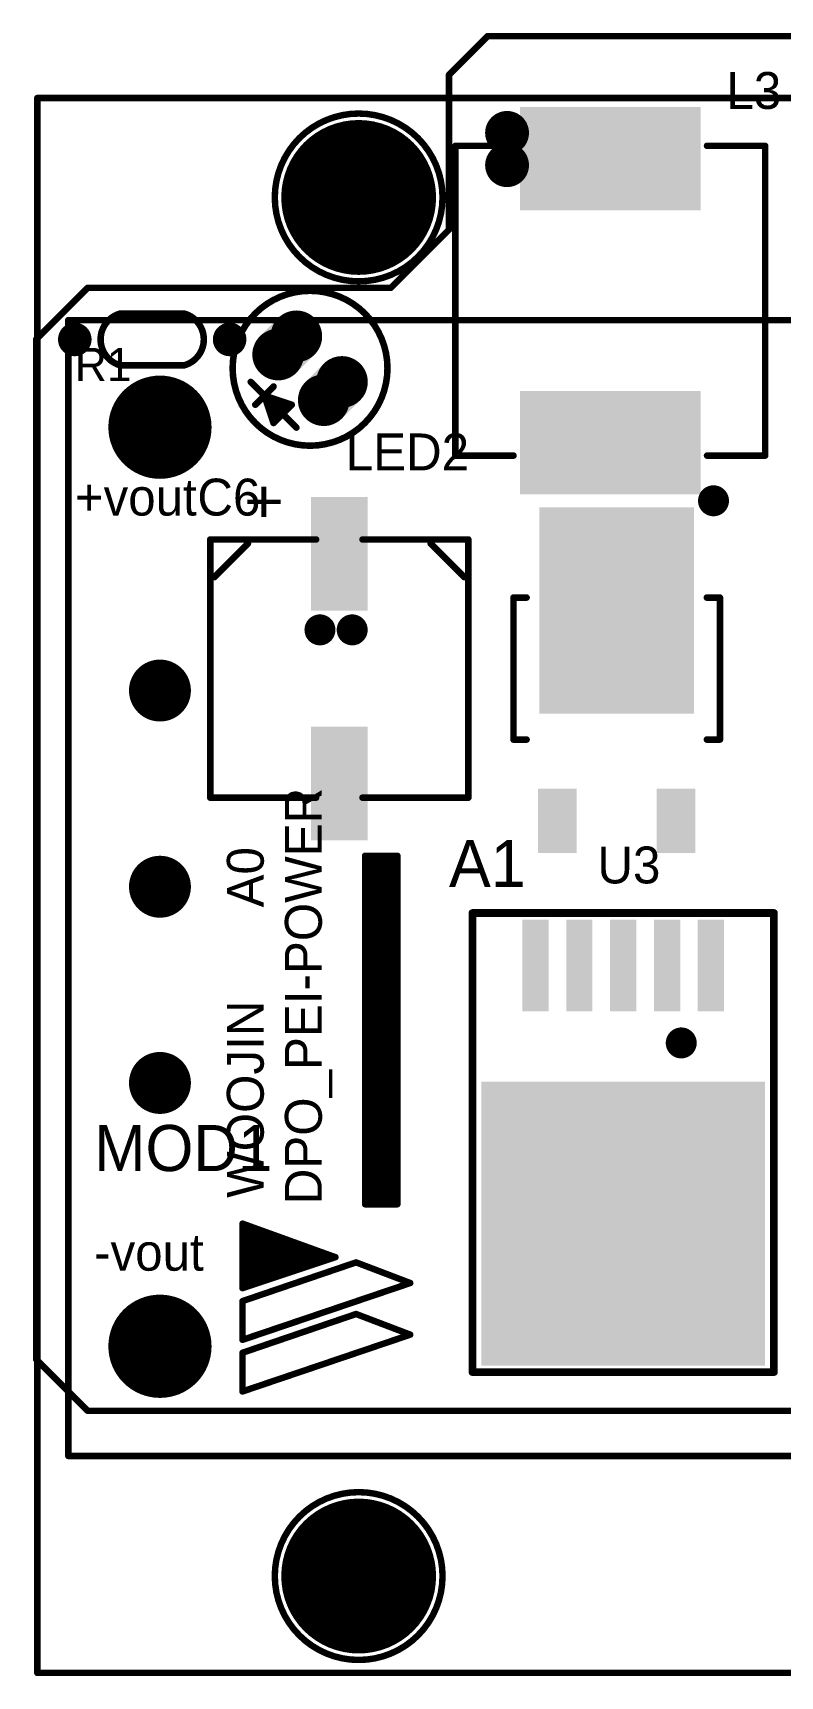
# Model space of a CAD drawing. Extents: x 14.6 to 91.5, y 0 to 63.6.
# Drawn here: x 14.6 to 43.6, y 0 to 63.6 of the extents above; entities that cross this region are included whole.
import ezdxf
from ezdxf.enums import TextEntityAlignment as Align

# ---------------------------------------------------------------- set-up
doc = ezdxf.new("R2010")
doc.units = 0
doc.header["$MEASUREMENT"] = 0

msp = doc.modelspace()

# ---------------------------------------------------------------- linework, layer by layer
for points, const_width in [([(32.25, 63.5), (30.75, 62)], 0.25), ([(68.5, 63.5), (32.25, 63.5)], 0.25), ([(30.75, 62), (30.75, 56)], 0.25), ([(14.8, 61.1), (14.8, 0.1)], 0.254), ([(72.65, 61.1), (14.8, 61.1)], 0.254), ([(31, 47.25), (31, 59.25)], 0.254), ([(31, 59.25), (33.25, 59.25)], 0.254), ([(43, 59.25), (40.75, 59.25)], 0.254), ([(43, 47.25), (43, 59.25)], 0.254), ([(30.75, 56), (28.5, 53.75)], 0.25), ([(16.75, 53.75), (14.75, 51.75)], 0.25), ([(28.5, 53.75), (16.75, 53.75)], 0.25), ([(16, 8.5), (16, 52.5)], 0.25), ([(16, 52.5), (71.5, 52.5)], 0.25), ([(14.75, 51.75), (14.75, 12.25)], 0.25), ([(23.06802, 50.10355), (24.83579, 48.33579)], 0.254), ([(23.9519, 49.92678), (23.2448, 49.21967)], 0.254), ([(23.59835, 49.57322), (24.65901, 49.21967)], 0.254), ([(23.9519, 48.51256), (23.59835, 49.57322)], 0.254), ([(23.77513, 49.39645), (24.48223, 49.04289)], 0.254), ([(24.12868, 48.68934), (23.77513, 49.39645)], 0.254), ([(24.65901, 49.21967), (23.9519, 48.51256)], 0.254), ([(24.48223, 49.04289), (24.12868, 48.68934)], 0.254), ([(33.25, 47.25), (31, 47.25)], 0.254), ([(40.75, 47.25), (43, 47.25)], 0.254), ([(21.5, 34), (21.5, 44)], 0.254), ([(21.5, 44), (25.6, 44)], 0.254), ([(22.959, 43.841), (21.659, 42.541)], 0.254), ([(31.5, 44), (27.4, 44)], 0.254), ([(30.041, 43.841), (31.341, 42.541)], 0.254), ([(31.5, 34), (31.5, 44)], 0.254), ([(33.25, 36.25), (33.25, 41.75)], 0.254), ([(33.25, 41.75), (33.7575, 41.75)], 0.254), ([(40.7425, 41.75), (41.25, 41.75)], 0.254), ([(41.25, 41.75), (41.25, 36.25)], 0.254), ([(33.7575, 36.25), (33.25, 36.25)], 0.254), ([(41.25, 36.25), (40.7425, 36.25)], 0.254), ([(25.6, 34), (21.5, 34)], 0.254), ([(27.4, 34), (31.5, 34)], 0.254), ([(27.5, 24.25), (27.5, 31.75)], 0.25), ([(27.5, 31.75), (28.75, 31.75)], 0.25), ([(28.75, 31.75), (28.75, 24.25)], 0.25), ([(27.5, 31.5), (28.75, 31.5)], 0.25), ([(27.5, 24.5), (27.5, 31.5)], 0.25), ([(27.75, 31.5), (28.5, 31.5)], 0.25), ([(27.75, 24.5), (27.75, 31.5)], 0.25), ([(27.75, 31.25), (28.5, 31.25)], 0.25), ([(27.75, 24.75), (27.75, 31.25)], 0.25), ([(28, 31.25), (28.25, 31.25)], 0.25), ([(28, 24.75), (28, 31.25)], 0.25), ([(28.25, 31.25), (28.25, 24.75)], 0.25), ([(28.5, 31.5), (28.5, 24.5)], 0.25), ([(28.5, 31.25), (28.5, 24.75)], 0.25), ([(28.75, 31.5), (28.75, 24.5)], 0.25), ([(31.65801, 11.752), (31.658, 29.532)], 0.3), ([(31.658, 29.532), (43.342, 29.532)], 0.3), ([(43.342, 29.532), (43.34201, 11.752)], 0.3), ([(27.5, 18.25), (27.5, 25.75)], 0.25), ([(27.5, 25.75), (28.75, 25.75)], 0.25), ([(27.5, 25.5), (28.75, 25.5)], 0.25), ([(27.5, 18.5), (27.5, 25.5)], 0.25), ([(27.75, 25.5), (28.5, 25.5)], 0.25), ([(27.75, 18.5), (27.75, 25.5)], 0.25), ([(28.5, 25.5), (28.5, 18.5)], 0.25), ([(28.75, 25.75), (28.75, 18.25)], 0.25), ([(28.75, 25.5), (28.75, 18.5)], 0.25), ([(27.75, 25.25), (28.5, 25.25)], 0.25), ([(27.75, 18.75), (27.75, 25.25)], 0.25), ([(28.5, 24.75), (27.75, 24.75)], 0.25), ([(28, 25.25), (28.25, 25.25)], 0.25), ([(28, 18.75), (28, 25.25)], 0.25), ([(28.25, 24.75), (28, 24.75)], 0.25), ([(28.25, 25.25), (28.25, 18.75)], 0.25), ([(28.5, 25.25), (28.5, 18.75)], 0.25), ([(28.75, 24.5), (27.5, 24.5)], 0.25), ([(28.75, 24.25), (27.5, 24.25)], 0.25), ([(28.5, 24.5), (27.75, 24.5)], 0.25), ([(28.75, 18.5), (27.5, 18.5)], 0.25), ([(28.5, 18.75), (27.75, 18.75)], 0.25), ([(28.5, 18.5), (27.75, 18.5)], 0.25), ([(28.25, 18.75), (28, 18.75)], 0.25), ([(28.75, 18.25), (27.5, 18.25)], 0.25), ([(22.75, 15), (22.75, 17.5)], 0.25), ([(26.35, 16.2), (22.75, 17.5)], 0.25), ([(22.75, 17.5), (22.75, 15)], 0.25), ([(22.9, 15.15), (22.9, 17.35)], 0.25), ([(23.1, 15.15), (23.1, 17.35)], 0.25), ([(23.3, 15.25), (23.3, 17.25)], 0.25), ([(23.5, 15.35), (23.5, 17.15)], 0.25), ([(23.7, 15.35), (23.7, 17.15)], 0.25), ([(23.9, 15.45), (23.9, 17.05)], 0.25), ([(24.1, 15.55), (24.1, 16.95)], 0.25), ([(24.3, 15.65), (24.3, 16.85)], 0.25), ([(24.5, 15.65), (24.5, 16.75)], 0.25), ([(24.7, 15.75), (24.7, 16.65)], 0.25), ([(24.9, 15.75), (24.9, 16.65)], 0.25), ([(25.1, 15.85), (25.1, 16.55)], 0.25), ([(25.3, 15.85), (25.3, 16.55)], 0.25), ([(25.5, 15.95), (25.5, 16.45)], 0.25), ([(22.75, 15), (26.35, 16.2)], 0.25), ([(22.75, 15), (26.35, 16.2)], 0.25), ([(22.75, 14.5), (27.15, 16)], 0.25), ([(25.7, 16.05), (25.7, 16.35)], 0.25), ([(25.9, 16.05), (25.9, 16.35)], 0.25), ([(29.25, 15.2), (27.15, 16)], 0.25), ([(22.75, 13), (29.25, 15.2)], 0.25), ([(22.75, 13), (22.75, 14.5)], 0.25), ([(22.75, 12.5), (27.15, 14)], 0.25), ([(29.25, 13.2), (27.15, 14)], 0.25), ([(22.75, 11), (29.25, 13.2)], 0.25), ([(14.75, 12.25), (16.75, 10.25)], 0.25), ([(22.75, 11), (22.75, 12.5)], 0.25), ([(43.34201, 11.752), (31.65801, 11.752)], 0.3), ([(16.75, 10.25), (68.25, 10.25)], 0.25), ([(71.5, 8.5), (16, 8.5)], 0.25), ([(14.8, 0.1), (72.65, 0.1)], 0.254)]:
    msp.add_lwpolyline(points, dxfattribs=dict(const_width=const_width))
for points, const_width in [([(32.1875, 63.5, 1), (32.3125, 63.5, 1)], 0.125), ([(32.1875, 63.5, 1), (32.3125, 63.5, 1)], 0.125), ([(30.6875, 62, 1), (30.8125, 62, 1)], 0.125), ([(30.6875, 62, 1), (30.8125, 62, 1)], 0.125), ([(14.7365, 61.1, 1), (14.8635, 61.1, 1)], 0.127), ([(14.7365, 61.1, 1), (14.8635, 61.1, 1)], 0.127), ([(25.75, 57.25, 1), (28.75, 57.25, 1)], 3), ([(25.75, 57.25, 1), (28.75, 57.25, 1)], 3), ([(32.7, 59.75, 1), (33.3, 59.75, 1)], 0.6), ([(32.7, 59.75, 1), (33.3, 59.75, 1)], 0.6), ([(30.9365, 59.25, 1), (31.0635, 59.25, 1)], 0.127), ([(30.9365, 59.25, 1), (31.0635, 59.25, 1)], 0.127), ([(33.1865, 59.25, 1), (33.3135, 59.25, 1)], 0.127), ([(40.6865, 59.25, 1), (40.8135, 59.25, 1)], 0.127), ([(42.9365, 59.25, 1), (43.0635, 59.25, 1)], 0.127), ([(42.9365, 59.25, 1), (43.0635, 59.25, 1)], 0.127), ([(32.7, 58.5, 1), (33.3, 58.5, 1)], 0.6), ([(32.7, 58.5, 1), (33.3, 58.5, 1)], 0.6), ([(30.6875, 56, 1), (30.8125, 56, 1)], 0.125), ([(30.6875, 56, 1), (30.8125, 56, 1)], 0.125), ([(16.6875, 53.75, 1), (16.8125, 53.75, 1)], 0.125), ([(16.6875, 53.75, 1), (16.8125, 53.75, 1)], 0.125), ([(28.4375, 53.75, 1), (28.5625, 53.75, 1)], 0.125), ([(28.4375, 53.75, 1), (28.5625, 53.75, 1)], 0.125), ([(17.9365, 52.75, 1), (18.0635, 52.75, 1)], 0.127), ([(17.9365, 52.75, 1), (18.0635, 52.75, 1)], 0.127), ([(20.4365, 52.75, 1), (20.5635, 52.75, 1)], 0.127), ([(20.4365, 52.75, 1), (20.5635, 52.75, 1)], 0.127), ([(24.33579, 51.87132, 1), (25.33579, 51.87132, 1)], 1), ([(24.33579, 51.87132, 1), (25.33579, 51.87132, 1)], 1), ([(15.925, 51.75, 1), (16.575, 51.75, 1)], 0.65), ([(15.925, 51.75, 1), (16.575, 51.75, 1)], 0.65), ([(15.9375, 52.5, 1), (16.0625, 52.5, 1)], 0.125), ([(15.9375, 52.5, 1), (16.0625, 52.5, 1)], 0.125), ([(21.925, 51.75, 1), (22.575, 51.75, 1)], 0.65), ([(21.925, 51.75, 1), (22.575, 51.75, 1)], 0.65), ([(14.6875, 51.75, 1), (14.8125, 51.75, 1)], 0.125), ([(14.6875, 51.75, 1), (14.8125, 51.75, 1)], 0.125), ([(17.1865, 51.75, 1), (17.3135, 51.75, 1)], 0.127), ([(17.1865, 51.75, 1), (17.3135, 51.75, 1)], 0.127), ([(21.1865, 51.75, 1), (21.3135, 51.75, 1)], 0.127), ([(21.1865, 51.75, 1), (21.3135, 51.75, 1)], 0.127), ([(23.62868, 51.16421, 1), (24.62868, 51.16421, 1)], 1), ([(23.62868, 51.16421, 1), (24.62868, 51.16421, 1)], 1), ([(26.10355, 50.10355, 1), (27.10355, 50.10355, 1)], 1), ([(26.10355, 50.10355, 1), (27.10355, 50.10355, 1)], 1), ([(18.55, 48.35, 1), (20.55, 48.35, 1)], 2), ([(18.55, 48.35, 1), (20.55, 48.35, 1)], 2), ([(17.9365, 50.75, 1), (18.0635, 50.75, 1)], 0.127), ([(17.9365, 50.75, 1), (18.0635, 50.75, 1)], 0.127), ([(20.4365, 50.75, 1), (20.5635, 50.75, 1)], 0.127), ([(20.4365, 50.75, 1), (20.5635, 50.75, 1)], 0.127), ([(25.39645, 49.39645, 1), (26.39645, 49.39645, 1)], 1), ([(25.39645, 49.39645, 1), (26.39645, 49.39645, 1)], 1), ([(23.00452, 50.10355, 1), (23.13152, 50.10355, 1)], 0.127), ([(23.53485, 49.57322, 1), (23.66185, 49.57322, 1)], 0.127), ([(23.53485, 49.57322, 1), (23.66185, 49.57322, 1)], 0.127), ([(23.8884, 49.92678, 1), (24.0154, 49.92678, 1)], 0.127), ([(23.1813, 49.21967, 1), (23.3083, 49.21967, 1)], 0.127), ([(23.71163, 49.39645, 1), (23.83863, 49.39645, 1)], 0.127), ([(23.71163, 49.39645, 1), (23.83863, 49.39645, 1)], 0.127), ([(24.41873, 49.04289, 1), (24.54573, 49.04289, 1)], 0.127), ([(24.41873, 49.04289, 1), (24.54573, 49.04289, 1)], 0.127), ([(24.59551, 49.21967, 1), (24.72251, 49.21967, 1)], 0.127), ([(24.59551, 49.21967, 1), (24.72251, 49.21967, 1)], 0.127), ([(23.8884, 48.51256, 1), (24.0154, 48.51256, 1)], 0.127), ([(23.8884, 48.51256, 1), (24.0154, 48.51256, 1)], 0.127), ([(24.06518, 48.68934, 1), (24.19218, 48.68934, 1)], 0.127), ([(24.06518, 48.68934, 1), (24.19218, 48.68934, 1)], 0.127), ([(24.77229, 48.33579, 1), (24.89929, 48.33579, 1)], 0.127), ([(30.9365, 47.25, 1), (31.0635, 47.25, 1)], 0.127), ([(30.9365, 47.25, 1), (31.0635, 47.25, 1)], 0.127), ([(33.1865, 47.25, 1), (33.3135, 47.25, 1)], 0.127), ([(40.6865, 47.25, 1), (40.8135, 47.25, 1)], 0.127), ([(42.9365, 47.25, 1), (43.0635, 47.25, 1)], 0.127), ([(42.9365, 47.25, 1), (43.0635, 47.25, 1)], 0.127), ([(40.7, 45.5, 1), (41.3, 45.5, 1)], 0.6), ([(40.7, 45.5, 1), (41.3, 45.5, 1)], 0.6), ([(21.4365, 44, 1), (21.5635, 44, 1)], 0.127), ([(21.4365, 44, 1), (21.5635, 44, 1)], 0.127), ([(22.8955, 43.841, 1), (23.0225, 43.841, 1)], 0.127), ([(25.5365, 44, 1), (25.6635, 44, 1)], 0.127), ([(27.3365, 44, 1), (27.4635, 44, 1)], 0.127), ([(29.9775, 43.841, 1), (30.1045, 43.841, 1)], 0.127), ([(31.4365, 44, 1), (31.5635, 44, 1)], 0.127), ([(31.4365, 44, 1), (31.5635, 44, 1)], 0.127), ([(21.5955, 42.541, 1), (21.7225, 42.541, 1)], 0.127), ([(31.2775, 42.541, 1), (31.4045, 42.541, 1)], 0.127), ([(33.1865, 41.75, 1), (33.3135, 41.75, 1)], 0.127), ([(33.1865, 41.75, 1), (33.3135, 41.75, 1)], 0.127), ([(33.694, 41.75, 1), (33.821, 41.75, 1)], 0.127), ([(40.679, 41.75, 1), (40.806, 41.75, 1)], 0.127), ([(41.1865, 41.75, 1), (41.3135, 41.75, 1)], 0.127), ([(41.1865, 41.75, 1), (41.3135, 41.75, 1)], 0.127), ([(25.45, 40.5, 1), (26.05, 40.5, 1)], 0.6), ([(25.45, 40.5, 1), (26.05, 40.5, 1)], 0.6), ([(26.7, 40.5, 1), (27.3, 40.5, 1)], 0.6), ([(26.7, 40.5, 1), (27.3, 40.5, 1)], 0.6), ([(18.95, 38.15, 1), (20.15, 38.15, 1)], 1.2), ([(18.95, 38.15, 1), (20.15, 38.15, 1)], 1.2), ([(33.1865, 36.25, 1), (33.3135, 36.25, 1)], 0.127), ([(33.1865, 36.25, 1), (33.3135, 36.25, 1)], 0.127), ([(33.694, 36.25, 1), (33.821, 36.25, 1)], 0.127), ([(40.679, 36.25, 1), (40.806, 36.25, 1)], 0.127), ([(41.1865, 36.25, 1), (41.3135, 36.25, 1)], 0.127), ([(41.1865, 36.25, 1), (41.3135, 36.25, 1)], 0.127), ([(21.4365, 34, 1), (21.5635, 34, 1)], 0.127), ([(21.4365, 34, 1), (21.5635, 34, 1)], 0.127), ([(25.5365, 34, 1), (25.6635, 34, 1)], 0.127), ([(27.3365, 34, 1), (27.4635, 34, 1)], 0.127), ([(31.4365, 34, 1), (31.5635, 34, 1)], 0.127), ([(31.4365, 34, 1), (31.5635, 34, 1)], 0.127), ([(27.4375, 31.75, 1), (27.5625, 31.75, 1)], 0.125), ([(27.4375, 31.75, 1), (27.5625, 31.75, 1)], 0.125), ([(28.6875, 31.75, 1), (28.8125, 31.75, 1)], 0.125), ([(28.6875, 31.75, 1), (28.8125, 31.75, 1)], 0.125), ([(18.95, 30.55, 1), (20.15, 30.55, 1)], 1.2), ([(18.95, 30.55, 1), (20.15, 30.55, 1)], 1.2), ([(27.4375, 31.5, 1), (27.5625, 31.5, 1)], 0.125), ([(27.4375, 31.5, 1), (27.5625, 31.5, 1)], 0.125), ([(27.6875, 31.5, 1), (27.8125, 31.5, 1)], 0.125), ([(27.6875, 31.5, 1), (27.8125, 31.5, 1)], 0.125), ([(27.6875, 31.25, 1), (27.8125, 31.25, 1)], 0.125), ([(27.6875, 31.25, 1), (27.8125, 31.25, 1)], 0.125), ([(27.9375, 31.25, 1), (28.0625, 31.25, 1)], 0.125), ([(27.9375, 31.25, 1), (28.0625, 31.25, 1)], 0.125), ([(28.1875, 31.25, 1), (28.3125, 31.25, 1)], 0.125), ([(28.1875, 31.25, 1), (28.3125, 31.25, 1)], 0.125), ([(28.4375, 31.5, 1), (28.5625, 31.5, 1)], 0.125), ([(28.4375, 31.5, 1), (28.5625, 31.5, 1)], 0.125), ([(28.4375, 31.25, 1), (28.5625, 31.25, 1)], 0.125), ([(28.4375, 31.25, 1), (28.5625, 31.25, 1)], 0.125), ([(28.6875, 31.5, 1), (28.8125, 31.5, 1)], 0.125), ([(28.6875, 31.5, 1), (28.8125, 31.5, 1)], 0.125), ([(31.583, 29.532, 1), (31.733, 29.532, 1)], 0.15), ([(31.583, 29.532, 1), (31.733, 29.532, 1)], 0.15), ([(43.267, 29.532, 1), (43.417, 29.532, 1)], 0.15), ([(43.267, 29.532, 1), (43.417, 29.532, 1)], 0.15), ([(27.4375, 25.75, 1), (27.5625, 25.75, 1)], 0.125), ([(27.4375, 25.75, 1), (27.5625, 25.75, 1)], 0.125), ([(27.4375, 25.5, 1), (27.5625, 25.5, 1)], 0.125), ([(27.4375, 25.5, 1), (27.5625, 25.5, 1)], 0.125), ([(27.6875, 25.5, 1), (27.8125, 25.5, 1)], 0.125), ([(27.6875, 25.5, 1), (27.8125, 25.5, 1)], 0.125), ([(28.4375, 25.5, 1), (28.5625, 25.5, 1)], 0.125), ([(28.4375, 25.5, 1), (28.5625, 25.5, 1)], 0.125), ([(28.6875, 25.75, 1), (28.8125, 25.75, 1)], 0.125), ([(28.6875, 25.75, 1), (28.8125, 25.75, 1)], 0.125), ([(28.6875, 25.5, 1), (28.8125, 25.5, 1)], 0.125), ([(28.6875, 25.5, 1), (28.8125, 25.5, 1)], 0.125), ([(27.6875, 25.25, 1), (27.8125, 25.25, 1)], 0.125), ([(27.6875, 25.25, 1), (27.8125, 25.25, 1)], 0.125), ([(27.6875, 24.75, 1), (27.8125, 24.75, 1)], 0.125), ([(27.6875, 24.75, 1), (27.8125, 24.75, 1)], 0.125), ([(27.9375, 25.25, 1), (28.0625, 25.25, 1)], 0.125), ([(27.9375, 25.25, 1), (28.0625, 25.25, 1)], 0.125), ([(27.9375, 24.75, 1), (28.0625, 24.75, 1)], 0.125), ([(27.9375, 24.75, 1), (28.0625, 24.75, 1)], 0.125), ([(28.1875, 25.25, 1), (28.3125, 25.25, 1)], 0.125), ([(28.1875, 25.25, 1), (28.3125, 25.25, 1)], 0.125), ([(28.1875, 24.75, 1), (28.3125, 24.75, 1)], 0.125), ([(28.1875, 24.75, 1), (28.3125, 24.75, 1)], 0.125), ([(28.4375, 25.25, 1), (28.5625, 25.25, 1)], 0.125), ([(28.4375, 25.25, 1), (28.5625, 25.25, 1)], 0.125), ([(28.4375, 24.75, 1), (28.5625, 24.75, 1)], 0.125), ([(28.4375, 24.75, 1), (28.5625, 24.75, 1)], 0.125), ([(39.45, 24.5, 1), (40.05, 24.5, 1)], 0.6), ([(39.45, 24.5, 1), (40.05, 24.5, 1)], 0.6), ([(27.4375, 24.5, 1), (27.5625, 24.5, 1)], 0.125), ([(27.4375, 24.5, 1), (27.5625, 24.5, 1)], 0.125), ([(27.4375, 24.25, 1), (27.5625, 24.25, 1)], 0.125), ([(27.4375, 24.25, 1), (27.5625, 24.25, 1)], 0.125), ([(27.6875, 24.5, 1), (27.8125, 24.5, 1)], 0.125), ([(27.6875, 24.5, 1), (27.8125, 24.5, 1)], 0.125), ([(28.4375, 24.5, 1), (28.5625, 24.5, 1)], 0.125), ([(28.4375, 24.5, 1), (28.5625, 24.5, 1)], 0.125), ([(28.6875, 24.5, 1), (28.8125, 24.5, 1)], 0.125), ([(28.6875, 24.5, 1), (28.8125, 24.5, 1)], 0.125), ([(28.6875, 24.25, 1), (28.8125, 24.25, 1)], 0.125), ([(28.6875, 24.25, 1), (28.8125, 24.25, 1)], 0.125), ([(18.95, 22.95, 1), (20.15, 22.95, 1)], 1.2), ([(18.95, 22.95, 1), (20.15, 22.95, 1)], 1.2), ([(27.4375, 18.5, 1), (27.5625, 18.5, 1)], 0.125), ([(27.4375, 18.5, 1), (27.5625, 18.5, 1)], 0.125), ([(27.6875, 18.75, 1), (27.8125, 18.75, 1)], 0.125), ([(27.6875, 18.75, 1), (27.8125, 18.75, 1)], 0.125), ([(27.6875, 18.5, 1), (27.8125, 18.5, 1)], 0.125), ([(27.6875, 18.5, 1), (27.8125, 18.5, 1)], 0.125), ([(27.9375, 18.75, 1), (28.0625, 18.75, 1)], 0.125), ([(27.9375, 18.75, 1), (28.0625, 18.75, 1)], 0.125), ([(28.1875, 18.75, 1), (28.3125, 18.75, 1)], 0.125), ([(28.1875, 18.75, 1), (28.3125, 18.75, 1)], 0.125), ([(28.4375, 18.75, 1), (28.5625, 18.75, 1)], 0.125), ([(28.4375, 18.75, 1), (28.5625, 18.75, 1)], 0.125), ([(28.4375, 18.5, 1), (28.5625, 18.5, 1)], 0.125), ([(28.4375, 18.5, 1), (28.5625, 18.5, 1)], 0.125), ([(28.6875, 18.5, 1), (28.8125, 18.5, 1)], 0.125), ([(28.6875, 18.5, 1), (28.8125, 18.5, 1)], 0.125), ([(27.4375, 18.25, 1), (27.5625, 18.25, 1)], 0.125), ([(27.4375, 18.25, 1), (27.5625, 18.25, 1)], 0.125), ([(28.6875, 18.25, 1), (28.8125, 18.25, 1)], 0.125), ([(28.6875, 18.25, 1), (28.8125, 18.25, 1)], 0.125), ([(22.6875, 17.5, 1), (22.8125, 17.5, 1)], 0.125), ([(22.6875, 17.5, 1), (22.8125, 17.5, 1)], 0.125), ([(22.6875, 17.5, 1), (22.8125, 17.5, 1)], 0.125), ([(22.8375, 17.35, 1), (22.9625, 17.35, 1)], 0.125), ([(23.0375, 17.35, 1), (23.1625, 17.35, 1)], 0.125), ([(23.2375, 17.25, 1), (23.3625, 17.25, 1)], 0.125), ([(23.4375, 17.15, 1), (23.5625, 17.15, 1)], 0.125), ([(23.6375, 17.15, 1), (23.7625, 17.15, 1)], 0.125), ([(23.8375, 17.05, 1), (23.9625, 17.05, 1)], 0.125), ([(24.0375, 16.95, 1), (24.1625, 16.95, 1)], 0.125), ([(24.2375, 16.85, 1), (24.3625, 16.85, 1)], 0.125), ([(24.4375, 16.75, 1), (24.5625, 16.75, 1)], 0.125), ([(24.6375, 16.65, 1), (24.7625, 16.65, 1)], 0.125), ([(24.8375, 16.65, 1), (24.9625, 16.65, 1)], 0.125), ([(25.0375, 16.55, 1), (25.1625, 16.55, 1)], 0.125), ([(25.2375, 16.55, 1), (25.3625, 16.55, 1)], 0.125), ([(25.4375, 16.45, 1), (25.5625, 16.45, 1)], 0.125), ([(25.0375, 15.85, 1), (25.1625, 15.85, 1)], 0.125), ([(25.2375, 15.85, 1), (25.3625, 15.85, 1)], 0.125), ([(25.4375, 15.95, 1), (25.5625, 15.95, 1)], 0.125), ([(25.6375, 16.35, 1), (25.7625, 16.35, 1)], 0.125), ([(25.6375, 16.05, 1), (25.7625, 16.05, 1)], 0.125), ([(25.8375, 16.35, 1), (25.9625, 16.35, 1)], 0.125), ([(25.8375, 16.05, 1), (25.9625, 16.05, 1)], 0.125), ([(26.2875, 16.2, 1), (26.4125, 16.2, 1)], 0.125), ([(26.2875, 16.2, 1), (26.4125, 16.2, 1)], 0.125), ([(26.2875, 16.2, 1), (26.4125, 16.2, 1)], 0.125), ([(27.0875, 16, 1), (27.2125, 16, 1)], 0.125), ([(27.0875, 16, 1), (27.2125, 16, 1)], 0.125), ([(23.2375, 15.25, 1), (23.3625, 15.25, 1)], 0.125), ([(23.4375, 15.35, 1), (23.5625, 15.35, 1)], 0.125), ([(23.6375, 15.35, 1), (23.7625, 15.35, 1)], 0.125), ([(23.8375, 15.45, 1), (23.9625, 15.45, 1)], 0.125), ([(24.0375, 15.55, 1), (24.1625, 15.55, 1)], 0.125), ([(24.2375, 15.65, 1), (24.3625, 15.65, 1)], 0.125), ([(24.4375, 15.65, 1), (24.5625, 15.65, 1)], 0.125), ([(24.6375, 15.75, 1), (24.7625, 15.75, 1)], 0.125), ([(24.8375, 15.75, 1), (24.9625, 15.75, 1)], 0.125), ([(29.1875, 15.2, 1), (29.3125, 15.2, 1)], 0.125), ([(29.1875, 15.2, 1), (29.3125, 15.2, 1)], 0.125), ([(18.55, 12.75, 1), (20.55, 12.75, 1)], 2), ([(18.55, 12.75, 1), (20.55, 12.75, 1)], 2), ([(22.6875, 15, 1), (22.8125, 15, 1)], 0.125), ([(22.6875, 15, 1), (22.8125, 15, 1)], 0.125), ([(22.6875, 15, 1), (22.8125, 15, 1)], 0.125), ([(22.6875, 15, 1), (22.8125, 15, 1)], 0.125), ([(22.8375, 15.15, 1), (22.9625, 15.15, 1)], 0.125), ([(23.0375, 15.15, 1), (23.1625, 15.15, 1)], 0.125), ([(22.6875, 14.5, 1), (22.8125, 14.5, 1)], 0.125), ([(22.6875, 14.5, 1), (22.8125, 14.5, 1)], 0.125), ([(27.0875, 14, 1), (27.2125, 14, 1)], 0.125), ([(27.0875, 14, 1), (27.2125, 14, 1)], 0.125), ([(22.6875, 13, 1), (22.8125, 13, 1)], 0.125), ([(22.6875, 13, 1), (22.8125, 13, 1)], 0.125), ([(29.1875, 13.2, 1), (29.3125, 13.2, 1)], 0.125), ([(29.1875, 13.2, 1), (29.3125, 13.2, 1)], 0.125), ([(14.6875, 12.25, 1), (14.8125, 12.25, 1)], 0.125), ([(14.6875, 12.25, 1), (14.8125, 12.25, 1)], 0.125), ([(22.6875, 12.5, 1), (22.8125, 12.5, 1)], 0.125), ([(22.6875, 12.5, 1), (22.8125, 12.5, 1)], 0.125), ([(31.58301, 11.752, 1), (31.73301, 11.752, 1)], 0.15), ([(31.58301, 11.752, 1), (31.73301, 11.752, 1)], 0.15), ([(43.26701, 11.752, 1), (43.41701, 11.752, 1)], 0.15), ([(43.26701, 11.752, 1), (43.41701, 11.752, 1)], 0.15), ([(22.6875, 11, 1), (22.8125, 11, 1)], 0.125), ([(22.6875, 11, 1), (22.8125, 11, 1)], 0.125), ([(16.6875, 10.25, 1), (16.8125, 10.25, 1)], 0.125), ([(16.6875, 10.25, 1), (16.8125, 10.25, 1)], 0.125), ([(15.9375, 8.5, 1), (16.0625, 8.5, 1)], 0.125), ([(15.9375, 8.5, 1), (16.0625, 8.5, 1)], 0.125), ([(25.75, 3.85, 1), (28.75, 3.85, 1)], 3), ([(25.75, 3.85, 1), (28.75, 3.85, 1)], 3), ([(14.7365, 0.1, 1), (14.8635, 0.1, 1)], 0.127), ([(14.7365, 0.1, 1), (14.8635, 0.1, 1)], 0.127)]:
    msp.add_lwpolyline(points, format="xyb", close=True, dxfattribs=dict(const_width=const_width))
for points, const_width in [([(24, 57.25, 1), (30.5, 57.25, 1), (24, 57.25)], 0.25), ([(32.65, 59.75, 1), (33.35, 59.75, 1), (32.65, 59.75)], 1), ([(32.65, 58.5, 1), (33.35, 58.5, 1), (32.65, 58.5)], 1), ([(22.36612, 50.63388, 1), (28.36612, 50.63388, 1), (22.36612, 50.63388)], 0.254), ([(17.25, 51.75, -0.333333), (18, 52.75)], 0.254), ([(18, 52.75), (20.5, 52.75, -0.333333)], 0.254), ([(20.5, 52.75, -0.333333), (21.25, 51.75, -0.333333)], 0.254), ([(15.85, 51.75, 1), (16.65, 51.75, 1), (15.85, 51.75)], 0.254), ([(21.85, 51.75, 1), (22.65, 51.75, 1), (21.85, 51.75)], 0.254), ([(23.93223, 51.51777, 1), (25.03223, 51.51777, 1), (23.93223, 51.51777)], 0.254), ([(18, 50.75, -0.333333), (17.25, 51.75, -0.333333)], 0.254), ([(21.25, 51.75, -0.333333), (20.5, 50.75)], 0.254), ([(20.5, 50.75), (18, 50.75, -0.333333)], 0.254), ([(25.7, 49.75, 1), (26.8, 49.75, 1), (25.7, 49.75)], 0.254), ([(18.35, 48.35, 1), (20.75, 48.35, 1), (18.35, 48.35)], 0.25), ([(40.65, 45.5, 1), (41.35, 45.5, 1), (40.65, 45.5)], 0.254), ([(25.4, 40.5, 1), (26.1, 40.5, 1), (25.4, 40.5)], 0.254), ([(26.65, 40.5, 1), (27.35, 40.5, 1), (26.65, 40.5)], 0.254), ([(18.95, 38.15, 1), (20.15, 38.15, 1), (18.95, 38.15)], 0.25), ([(18.95, 30.55, 1), (20.15, 30.55, 1), (18.95, 30.55)], 0.25), ([(39.4, 24.5, 1), (40.1, 24.5, 1), (39.4, 24.5)], 0.25), ([(18.95, 22.95, 1), (20.15, 22.95, 1), (18.95, 22.95)], 0.25), ([(18.35, 12.75, 1), (20.75, 12.75, 1), (18.35, 12.75)], 0.25), ([(24, 3.85, 1), (30.5, 3.85, 1), (24, 3.85)], 0.25)]:
    msp.add_lwpolyline(points, format="xyb", dxfattribs=dict(const_width=const_width))
for points in [[(40.5, 60.75), (33.5, 60.75), (40.5, 56.75), (33.5, 56.75)], [(24.12868, 52.57843), (23.42157, 51.87132), (25.54289, 51.16421), (24.83579, 50.45711)], [(24.12868, 52.57843), (23.42157, 51.87132), (25.54289, 51.16421), (24.83579, 50.45711)], [(25.89645, 50.81066), (25.18934, 50.10355), (27.31066, 49.39645), (26.60355, 48.68934)], [(25.89645, 50.81066), (25.18934, 50.10355), (27.31066, 49.39645), (26.60355, 48.68934)], [(40.5, 49.75), (33.5, 49.75), (40.5, 45.75), (33.5, 45.75)], [(27.6, 41.25), (27.6, 45.65), (25.4, 41.25), (25.4, 45.65)], [(40.25, 37.25), (40.25, 45.25), (34.25, 37.25), (34.25, 45.25)], [(27.6, 32.35), (27.6, 36.75), (25.4, 32.35), (25.4, 36.75)], [(35.7, 31.8516), (35.7, 34.3516), (34.2, 31.8516), (34.2, 34.3516)], [(40.3, 31.8516), (40.3, 34.3516), (38.8, 31.8516), (38.8, 34.3516)], [(33.592, 29.278), (33.592, 25.722), (34.608, 29.278), (34.608, 25.722)], [(35.292, 29.278), (35.292, 25.722), (36.308, 29.278), (36.308, 25.722)], [(36.992, 29.278), (36.992, 25.722), (38.008, 29.278), (38.008, 25.722)], [(38.692, 29.278), (38.692, 25.722), (39.708, 29.278), (39.708, 25.722)], [(40.392, 29.278), (40.392, 25.722), (41.408, 29.278), (41.408, 25.722)], [(43, 23), (32, 23), (43, 12), (32, 12)]]:
    msp.add_solid(points)

# ---------------------------------------------------------------- texts
for s, height, rotation, p in [('L3', 1.42858, 359.999983, (41.5, 60.25)), ('LED2', 1.42858, 359.999984, (26.75, 46.25)), ('C6', 1.42858, 359.999983, (21, 44.5)), ('+', 1.8143, 89.999982, (25, 44.75)), ('DPO_PEI-POWER', 1.42858, 89.999982, (26.25, 18.25)), ('A0', 1.42858, 89.999982, (24, 29.75)), ('A1', 1.814296, 0.000039, (30.75, 30)), ('WOOJIN', 1.42858, 89.999982, (24, 18.5)), ('MOD1', 1.785725, 359.999982, (17, 19))]:
    msp.add_text(s, height=height, rotation=rotation).set_placement(p, align=Align.BOTTOM_LEFT)
for s, height, p in [('R1', 1.285721, (16.25, 49.75)), ('+vout', 1.42858, (16.25, 44.5)), ('U3', 1.42858, (36.5, 30.25)), ('-vout', 1.42858, (17, 15.25))]:
    msp.add_text(s, height=height).set_placement(p, align=Align.BOTTOM_LEFT)

doc.saveas('drawing.dxf')
